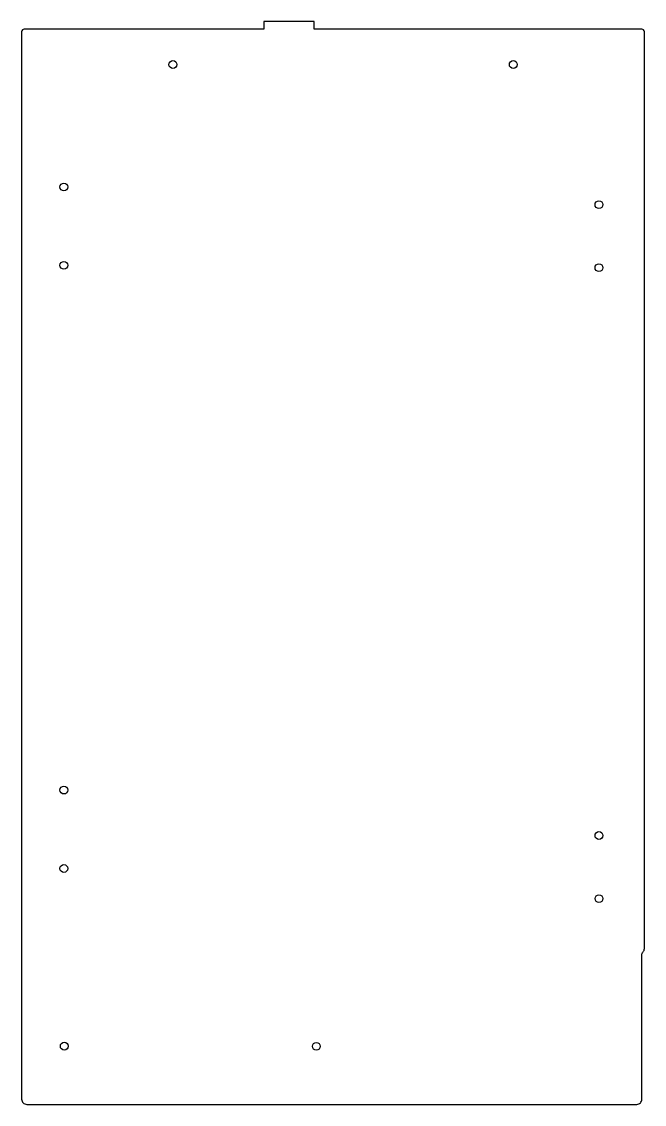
# Model space of a CAD drawing. Header units: millimetres. Extents: x -500 to -253, y -429 to 0.
import ezdxf

# ---------------------------------------------------------------- set-up
doc = ezdxf.new("R2010")
doc.units = ezdxf.units.MM
doc.layers.get('0').update_dxf_attribs({"linetype": 'CONTINUOUS'})

msp = doc.modelspace()

# ---------------------------------------------------------------- linework, layer by layer
msp.add_lwpolyline([(-253.5, -368.59, 0.182676), (-253, -367.27), (-253, -4, 0.414214), (-254, -3), (-384, -3), (-384, 0), (-404, 0), (-404, -3), (-499, -3, 0.414214), (-500, -4), (-500, -427, 0.414214), (-498, -429), (-256, -429, 0.414214), (-254, -427), (-254, -369.91, -0.182676)], format="xyb", close=True)
msp.add_lwpolyline([(-253.5, -368.59, 0.182676), (-253, -367.27), (-253, -4, 0.414214), (-254, -3), (-384, -3), (-384, 0), (-404, 0), (-404, -3), (-499, -3, 0.414214), (-500, -4), (-500, -427, 0.414214), (-498, -429), (-256, -429, 0.414214), (-254, -427), (-254, -369.91, -0.182676)], format="xyb", close=True)
for centre in [(-440, -17), (-440, -17), (-305, -17), (-305, -17), (-483.25, -65.5), (-483.25, -65.5), (-271.03, -72.5), (-271.03, -72.5), (-483.24, -96.55), (-483.24, -96.55), (-271.03, -97.5), (-271.03, -97.5), (-483.24, -304.48), (-483.24, -304.48), (-271.03, -322.5), (-271.03, -322.5), (-483.24, -335.55), (-483.24, -335.55), (-271.02, -347.5), (-271.02, -347.5), (-483.09, -405.95), (-483.09, -405.95), (-383.1, -406), (-383.1, -406)]:
    msp.add_circle(centre, 1.55)

doc.saveas('drawing.dxf')
